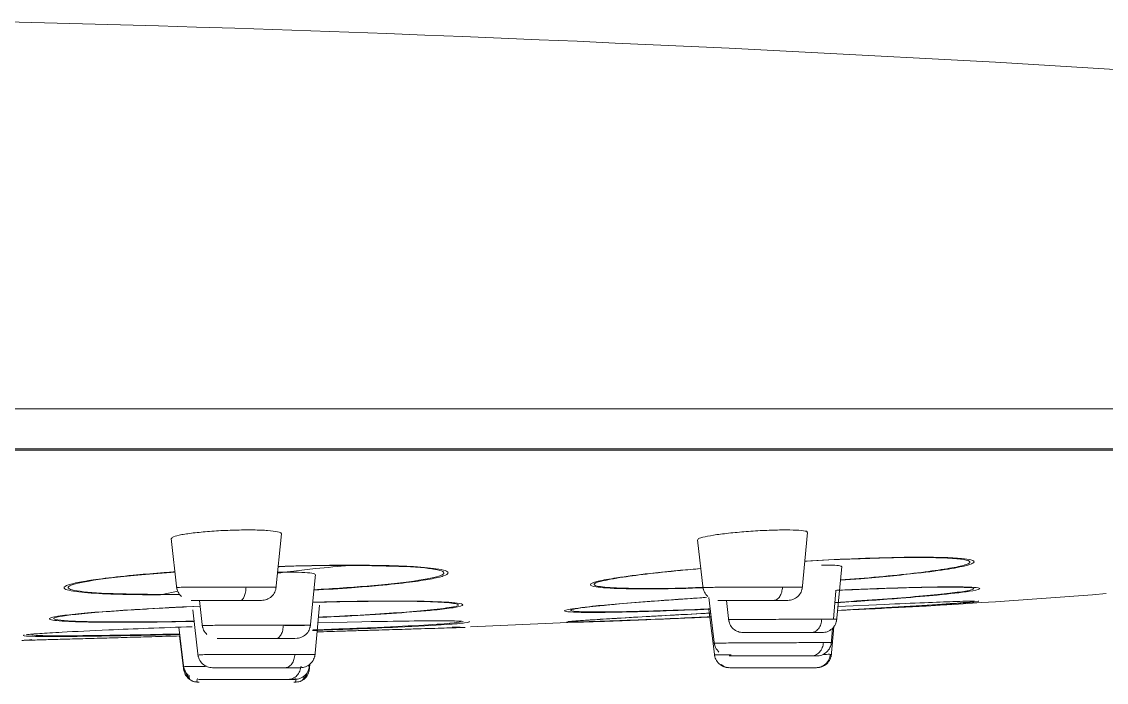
# Model space of a CAD drawing. Extents: x -6207 to -5787, y -4608 to -3937.
# Drawn here: x -5948.71 to -5941.29, y -4093.6 to -4089.08 of the extents above; entities that cross this region are included whole.
import ezdxf

# ---------------------------------------------------------------- set-up
doc = ezdxf.new("R2010")
doc.units = 0
doc.header["$LTSCALE"] = 7
doc.layers.get('0').update_dxf_attribs({"color": 2, "linetype": 'CONTINUOUS'})

msp = doc.modelspace()

# ---------------------------------------------------------------- linework, layer by layer
at = {"color": 7, "linetype": 'Continuous', "lineweight": 15}
for p, q in [((-5932.17055, -4091.7296), (-5954.24, -4091.7296)), ((-5947.68779, -4092.61589), (-5947.6489, -4092.96291)), ((-5946.97154, -4092.96291), (-5946.9343, -4092.58345)), ((-5943.37071, -4092.96289), (-5943.33406, -4092.57522)), ((-5944.08726, -4092.62433), (-5944.04809, -4092.96289)), ((-5943.13572, -4093.18405), (-5943.10094, -4092.80751)), ((-5946.9605, -4092.85035), (-5946.93853, -4092.85026)), ((-5946.90365, -4092.84566), (-5946.96011, -4092.84644)), ((-5946.73693, -4093.22427), (-5946.702, -4092.86163)), ((-5943.15748, -4093.16843), (-5943.14001, -4092.974)), ((-5947.49516, -4093.03959), (-5947.47412, -4093.22427)), ((-5946.3466, -4093.0455), (-5946.7204, -4093.05263)), ((-5944.38199, -4093.04421), (-5944.02657, -4093.01961)), ((-5944.00963, -4093.02051), (-5943.97049, -4093.34555)), ((-5943.89002, -4093.03959), (-5943.87299, -4093.18405)), ((-5942.25488, -4093.0456), (-5942.23631, -4093.0456)), ((-5947.85544, -4093.09769), (-5947.68803, -4093.08765)), ((-5947.84367, -4093.09745), (-5947.67539, -4093.08775)), ((-5947.71121, -4093.08966), (-5947.78112, -4093.09385)), ((-5947.6611, -4093.08732), (-5947.74469, -4093.09144)), ((-5947.65329, -4093.08603), (-5947.70293, -4093.08865)), ((-5947.68803, -4093.08765), (-5947.49073, -4093.07843)), ((-5947.67539, -4093.08775), (-5947.49063, -4093.07931)), ((-5947.60503, -4093.08453), (-5947.6611, -4093.08732)), ((-5947.58757, -4093.08296), (-5947.58738, -4093.08367)), ((-5947.54117, -4093.10277), (-5947.50351, -4093.42537)), ((-5946.70642, -4093.42537), (-5946.67346, -4093.07299)), ((-5944.6594, -4093.0671), (-5944.71473, -4093.07189)), ((-5944.00956, -4093.10246), (-5943.97008, -4093.42485)), ((-5943.1263, -4093.0821), (-5942.80934, -4093.06708)), ((-5942.75592, -4093.08675), (-5943.10256, -4093.10625)), ((-5946.6847, -4093.19315), (-5946.28371, -4093.18395)), ((-5945.77189, -4093.18009), (-5945.75134, -4093.1818)), ((-5945.64046, -4093.22038), (-5944.92406, -4093.18817)), ((-5947.63525, -4093.22248), (-5947.60115, -4093.50565)), ((-5947.63079, -4093.2823), (-5947.60113, -4093.52379)), ((-5945.71055, -4093.22152), (-5945.76525, -4093.22324)), ((-5943.1734, -4093.34555), (-5943.16289, -4093.22865)), ((-5943.17282, -4093.42485), (-5943.1546, -4093.21738)), ((-5946.70643, -4093.4254), (-5946.70642, -4093.42537)), ((-5943.97008, -4093.42485), (-5943.97008, -4093.4249)), ((-5943.31175, -4093.4196), (-5943.27419, -4093.4196)), ((-5943.17282, -4093.4249), (-5943.17282, -4093.42485)), ((-5946.74395, -4093.50565), (-5946.74129, -4093.47594)), ((-5946.74352, -4093.52379), (-5946.73922, -4093.47465)), ((-5943.27654, -4093.49959), (-5943.27671, -4093.49959)), ((-5943.27095, -4093.49959), (-5943.2521, -4093.49616)), ((-5946.88633, -4093.57961), (-5946.84502, -4093.57961))]:
    msp.add_line(p, q, dxfattribs=at)
at = {"color": 8, "linetype": 'Continuous', "lineweight": 15}
for p, q in [((-5932.38948, -4092.00247), (-5976.09053, -4092.00247)), ((-5932.41765, -4092.01098), (-5976.06236, -4092.01098)), ((-5942.96963, -4092.8911), (-5943.10963, -4092.90157)), ((-5942.98061, -4092.88998), (-5943.10942, -4092.8994)), ((-5947.64319, -4092.97526), (-5947.75059, -4092.99853)), ((-5947.62843, -4092.99977), (-5947.76533, -4093.00123)), ((-5947.63068, -4092.9967), (-5947.75059, -4092.99853)), ((-5943.17426, -4093.40833), (-5943.17876, -4093.4083)), ((-5946.74736, -4093.48874), (-5946.7485, -4093.4886))]:
    msp.add_line(p, q, dxfattribs=at)
at = {"color": 7, "linetype": 'Continuous', "lineweight": 15}
for centre, radius, start, end in [((-5954.24, -4303.71282), 214.7003, 84.103541, 88.5524666), ((-5944.64882, -4092.43732), 0.44741, 270.977475, 273.912296), ((-5942.96522, -4092.79355), 0.09765, 260.932945, 267.411858), ((-5942.25411, -4092.44356), 0.53442, 268.887392, 273.024651), ((-5944.40475, -4092.83191), 0.21352, 270.0298, 276.117673), ((-5947.68092, -4092.9831), 0.10479, 266.110981, 273.024193), ((-5945.89451, -4092.65508), 0.44991, 267.414121, 271.057764), ((-5946.2978, -4092.98092), 0.20351, 263.953383, 273.970701)]:
    msp.add_arc(centre, radius, start, end, dxfattribs=at)
for points, knots in [([(-5976.39824, -4091.7296), (-5976.38093, -4091.7296), (-5976.34571, -4091.7296), (-5976.05465, -4091.7296), (-5975.57204, -4091.7296), (-5974.87059, -4091.7296), (-5973.95101, -4091.7296), (-5972.81438, -4091.7296), (-5971.47062, -4091.7296), (-5969.93622, -4091.7296), (-5968.23426, -4091.7296), (-5966.3931, -4091.7296), (-5964.44487, -4091.7296), (-5962.4237, -4091.7296), (-5960.36385, -4091.7296), (-5958.29803, -4091.7296), (-5956.25607, -4091.7296), (-5954.24, -4091.7296), (-5952.22394, -4091.7296), (-5950.18197, -4091.7296), (-5948.11616, -4091.7296), (-5946.05631, -4091.7296), (-5944.03513, -4091.7296), (-5942.08691, -4091.7296), (-5940.24575, -4091.7296), (-5938.54379, -4091.7296), (-5937.00939, -4091.7296), (-5935.66563, -4091.7296), (-5934.529, -4091.7296), (-5933.60941, -4091.7296), (-5932.90797, -4091.7296), (-5932.42536, -4091.7296), (-5932.1343, -4091.7296), (-5932.09908, -4091.7296), (-5932.08176, -4091.7296)], [0, 0, 0, 0, 0.0286421, 0.0582483, 0.0887341, 0.1199938, 0.1519013, 0.1843126, 0.2170687, 0.25, 0.2829313, 0.3156874, 0.3480988, 0.3800062, 0.4112659, 0.4417517, 0.4713579, 0.5, 0.5286421, 0.5582484, 0.5887341, 0.6199937, 0.6519013, 0.6843126, 0.7170687, 0.75, 0.7829313, 0.8156874, 0.8480987, 0.8800063, 0.9112659, 0.9417517, 0.9713579, 1, 1, 1, 1]), ([(-5947.16274, -4092.5572), (-5947.20318, -4092.55766), (-5947.28407, -4092.55859), (-5947.41275, -4092.56579), (-5947.52921, -4092.57643), (-5947.62072, -4092.58956), (-5947.6792, -4092.60344), (-5947.68368, -4092.61175), (-5947.68579, -4092.61568)], [0, 0, 0, 0, 0.1687407, 0.3374732, 0.5065956, 0.6764527, 0.8469818, 1, 1, 1, 1]), ([(-5946.93725, -4092.58314), (-5946.93623, -4092.58238), (-5946.9291, -4092.57714), (-5946.95761, -4092.56887), (-5947.02264, -4092.56055), (-5947.10074, -4092.55741), (-5947.15084, -4092.55724), (-5947.16274, -4092.5572)], [0, 0, 0, 0, 0.0483158, 0.3368881, 0.6244973, 0.9108351, 1, 1, 1, 1]), ([(-5943.48529, -4092.5572), (-5943.52158, -4092.55766), (-5943.59416, -4092.55859), (-5943.72281, -4092.56579), (-5943.84824, -4092.57641), (-5943.95949, -4092.58961), (-5944.04092, -4092.60375), (-5944.08517, -4092.61583), (-5944.08291, -4092.6216), (-5944.08207, -4092.62374)], [0, 0, 0, 0, 0.1508488, 0.3016838, 0.4528708, 0.6047122, 0.7571572, 0.9098805, 1, 1, 1, 1]), ([(-5943.33935, -4092.57472), (-5943.33802, -4092.57287), (-5943.33384, -4092.56706), (-5943.37299, -4092.56067), (-5943.43169, -4092.5574), (-5943.475, -4092.55724), (-5943.48529, -4092.5572)], [0, 0, 0, 0, 0.1682944, 0.5290352, 0.8881617, 1, 1, 1, 1]), ([(-5946.46538, -4092.80022), (-5946.54413, -4092.80696), (-5946.67231, -4092.81794), (-5946.83031, -4092.8361), (-5946.90917, -4092.84642), (-5946.93853, -4092.85026)], [0, 0, 0, 0, 0.5001083, 0.8139415, 1, 1, 1, 1]), ([(-5946.45037, -4092.79831), (-5946.45286, -4092.79872), (-5946.45786, -4092.79955), (-5946.46287, -4092.79999), (-5946.46538, -4092.80022)], [0, 0, 0, 0, 0.4999539, 1, 1, 1, 1]), ([(-5943.10163, -4092.80756), (-5943.10516, -4092.80522), (-5943.11231, -4092.80046), (-5943.16617, -4092.79855), (-5943.20975, -4092.79797), (-5943.23047, -4092.79844), (-5943.23935, -4092.79864)], [0, 0, 0, 0, 0.3854759, 0.78252021, 0.90673599, 1, 1, 1, 1]), ([(-5946.70541, -4092.86177), (-5946.70679, -4092.85931), (-5946.70985, -4092.85384), (-5946.76911, -4092.84816), (-5946.84234, -4092.84585), (-5946.89226, -4092.84569), (-5946.90365, -4092.84566)], [0, 0, 0, 0, 0.2636369, 0.5847411, 0.9052564, 1, 1, 1, 1]), ([(-5947.65056, -4092.94751), (-5947.64846, -4092.95955), (-5947.64409, -4092.98452), (-5947.6272, -4093.00349), (-5947.61845, -4093.01331)], [0, 0, 0, 0, 0.4819711, 1, 1, 1, 1]), ([(-5947.21549, -4093.03959), (-5947.21079, -4093.03835), (-5947.20104, -4093.03577), (-5947.18827, -4093.01496), (-5947.179, -4092.9845), (-5947.17714, -4092.96009), (-5947.17624, -4092.94832)], [0, 0, 0, 0, 0.2411988, 0.5000534, 0.7588635, 1, 1, 1, 1]), ([(-5947.00217, -4093.01331), (-5946.99342, -4093.00349), (-5946.97653, -4092.98452), (-5946.97216, -4092.95955), (-5946.97005, -4092.94751)], [0, 0, 0, 0, 0.5180517, 1, 1, 1, 1]), ([(-5944.04979, -4092.94751), (-5944.04769, -4092.95955), (-5944.04332, -4092.98452), (-5944.02643, -4093.00349), (-5944.01768, -4093.01331)], [0, 0, 0, 0, 0.4819711, 1, 1, 1, 1]), ([(-5943.56544, -4093.03959), (-5943.5583, -4093.03835), (-5943.54348, -4093.03577), (-5943.52409, -4093.01496), (-5943.51, -4092.98449), (-5943.50717, -4092.96008), (-5943.5058, -4092.9483)], [0, 0, 0, 0, 0.24116839, 0.49996597, 0.75873379, 1, 1, 1, 1]), ([(-5943.40139, -4093.01331), (-5943.39264, -4093.00349), (-5943.37575, -4092.98452), (-5943.37138, -4092.95955), (-5943.36928, -4092.94751)], [0, 0, 0, 0, 0.5180289, 1, 1, 1, 1]), ([(-5943.14309, -4092.97071), (-5943.13773, -4092.97045), (-5943.08862, -4092.96811), (-5942.99919, -4092.96445), (-5942.87157, -4092.95936), (-5942.74625, -4092.95496), (-5942.63098, -4092.95148), (-5942.53087, -4092.94908), (-5942.44451, -4092.94746), (-5942.39561, -4092.94708), (-5942.37123, -4092.94689)], [0, 0, 0, 0, 0.0167571, 0.1535225, 0.2913398, 0.4462931, 0.6015145, 0.7355811, 0.8681326, 1, 1, 1, 1]), ([(-5943.11594, -4092.96995), (-5942.99575, -4092.96503), (-5942.74494, -4092.95476), (-5942.5073, -4092.94827), (-5942.43322, -4092.94905), (-5942.42154, -4092.94918)], [0, 0, 0, 0, 0.43660322, 0.91112699, 1, 1, 1, 1]), ([(-5947.75059, -4092.99853), (-5947.75304, -4092.99907), (-5947.75795, -4093.00015), (-5947.76287, -4093.00087), (-5947.76533, -4093.00123)], [0, 0, 0, 0, 0.5000259, 1, 1, 1, 1]), ([(-5947.55083, -4093.03959), (-5947.54684, -4093.03959), (-5947.53884, -4093.03959), (-5947.48201, -4093.03959), (-5947.40196, -4093.03959), (-5947.3063, -4093.03959), (-5947.24569, -4093.03959), (-5947.21549, -4093.03959)], [0, 0, 0, 0, 0.2002647, 0.4004945, 0.6005914, 0.8009936, 1, 1, 1, 1]), ([(-5947.21549, -4093.03959), (-5947.1883, -4093.03959), (-5947.1337, -4093.03959), (-5947.08009, -4093.03959), (-5947.07351, -4093.03959), (-5947.07027, -4093.03959)], [0, 0, 0, 0, 0.3348404, 0.6724927, 1, 1, 1, 1]), ([(-5947.00217, -4093.01331), (-5947.01272, -4093.02118), (-5947.03309, -4093.03635), (-5947.05835, -4093.03854), (-5947.07053, -4093.03959)], [0, 0, 0, 0, 0.5179646, 1, 1, 1, 1]), ([(-5946.72214, -4093.05203), (-5946.64623, -4093.04986), (-5946.51491, -4093.0461), (-5946.41016, -4093.04566), (-5946.36596, -4093.04548)], [0, 0, 0, 0, 0.5780289, 1, 1, 1, 1]), ([(-5946.72036, -4093.05222), (-5946.61098, -4093.04944), (-5946.48669, -4093.04628), (-5946.39142, -4093.04614), (-5946.38, -4093.04612)], [0, 0, 0, 0, 0.8800577, 1, 1, 1, 1]), ([(-5944.8051, -4093.07995), (-5944.80256, -4093.07961), (-5944.76731, -4093.07491), (-5944.62678, -4093.06289), (-5944.47937, -4093.0513), (-5944.40464, -4093.04543)], [0, 0, 0, 0, 0.0368857, 0.5116797, 1, 1, 1, 1]), ([(-5944.75662, -4093.07645), (-5944.71474, -4093.07223), (-5944.61624, -4093.0623), (-5944.46749, -4093.05081), (-5944.38199, -4093.04421)], [0, 0, 0, 0, 0.4251913, 1, 1, 1, 1]), ([(-5944.40464, -4093.04543), (-5944.34339, -4093.04094), (-5944.23079, -4093.03269), (-5944.10313, -4093.02411), (-5944.03957, -4093.02004), (-5944.03474, -4093.01973)], [0, 0, 0, 0, 0.5242687, 0.9638047, 1, 1, 1, 1]), ([(-5943.56544, -4093.03959), (-5943.59265, -4093.03959), (-5943.6473, -4093.03959), (-5943.74461, -4093.03959), (-5943.83537, -4093.03959), (-5943.90669, -4093.03959), (-5943.95036, -4093.03959), (-5943.94856, -4093.03959), (-5943.94766, -4093.03959)], [0, 0, 0, 0, 0.165641, 0.3326688, 0.4994181, 0.6662632, 0.8331571, 1, 1, 1, 1]), ([(-5943.4732, -4093.03959), (-5943.47213, -4093.03959), (-5943.46803, -4093.03959), (-5943.4979, -4093.03959), (-5943.54298, -4093.03959), (-5943.56544, -4093.03959)], [0, 0, 0, 0, 0.1513596, 0.5771729, 1, 1, 1, 1]), ([(-5943.40139, -4093.01331), (-5943.41194, -4093.02118), (-5943.43231, -4093.03635), (-5943.45758, -4093.03854), (-5943.46975, -4093.03959)], [0, 0, 0, 0, 0.5179975, 1, 1, 1, 1]), ([(-5942.97981, -4093.10072), (-5942.9222, -4093.09819), (-5942.35875, -4093.07345), (-5941.79627, -4093.03111), (-5941.2913, -4092.9931)], [0, 0, 0, 0, 0.1022361, 1, 1, 1, 1]), ([(-5942.80934, -4093.06708), (-5942.71384, -4093.06282), (-5942.53122, -4093.05467), (-5942.29415, -4093.04536), (-5942.22964, -4093.04464), (-5942.19155, -4093.04421)], [0, 0, 0, 0, 0.3097871, 0.5923881, 1, 1, 1, 1]), ([(-5947.58742, -4093.0835), (-5947.61929, -4093.08474), (-5947.65194, -4093.08601), (-5947.6784, -4093.08768), (-5947.67903, -4093.08772)], [0, 0, 0, 0, 0.9762457, 1, 1, 1, 1]), ([(-5944.97177, -4093.1849), (-5944.97151, -4093.18475), (-5944.9692, -4093.18342), (-5944.88317, -4093.17737), (-5944.7226, -4093.16689), (-5944.50412, -4093.15408), (-5944.25205, -4093.13995), (-5944.08574, -4093.13108), (-5944.00381, -4093.12671)], [0, 0, 0, 0, 0.0273492, 0.2441137, 0.4158317, 0.6659542, 0.8354322, 1, 1, 1, 1]), ([(-5944.84618, -4093.17506), (-5944.82386, -4093.17344), (-5944.76326, -4093.16905), (-5944.58952, -4093.15857), (-5944.34497, -4093.14457), (-5944.13958, -4093.13329), (-5944.01636, -4093.12676), (-5943.99695, -4093.12573)], [0, 0, 0, 0, 0.1546237, 0.4197667, 0.6851402, 0.9504103, 1, 1, 1, 1]), ([(-5942.76983, -4093.0887), (-5942.81275, -4093.09128), (-5942.91832, -4093.09761), (-5943.05039, -4093.10465), (-5943.12877, -4093.10882)], [0, 0, 0, 0, 0.4065431, 1, 1, 1, 1]), ([(-5947.47595, -4093.20751), (-5947.47385, -4093.21954), (-5947.46948, -4093.24451), (-5947.45259, -4093.26348), (-5947.44384, -4093.27331)], [0, 0, 0, 0, 0.4819711, 1, 1, 1, 1]), ([(-5946.97031, -4093.29961), (-5946.96435, -4093.29835), (-5946.95198, -4093.29576), (-5946.93579, -4093.27496), (-5946.92403, -4093.2445), (-5946.92166, -4093.22009), (-5946.92052, -4093.20832)], [0, 0, 0, 0, 0.24121906, 0.50005098, 0.75885912, 1, 1, 1, 1]), ([(-5946.76746, -4093.27331), (-5946.75871, -4093.26348), (-5946.74182, -4093.24451), (-5946.73745, -4093.21954), (-5946.73534, -4093.20751)], [0, 0, 0, 0, 0.5180289, 1, 1, 1, 1]), ([(-5946.28371, -4093.18395), (-5946.18217, -4093.18229), (-5945.99079, -4093.17917), (-5945.76983, -4093.17819), (-5945.71912, -4093.18121), (-5945.69166, -4093.18285)], [0, 0, 0, 0, 0.3413905, 0.6433914, 1, 1, 1, 1]), ([(-5944.0034, -4093.15274), (-5944.01153, -4093.15313), (-5944.15971, -4093.16026), (-5944.34171, -4093.16801), (-5944.48198, -4093.17356), (-5944.51864, -4093.17501)], [0, 0, 0, 0, 0.041071, 0.7493093, 1, 1, 1, 1]), ([(-5943.99391, -4093.151), (-5944.06421, -4093.15423), (-5944.23516, -4093.16209), (-5944.40538, -4093.16936), (-5944.48564, -4093.17238), (-5944.49394, -4093.1727)], [0, 0, 0, 0, 0.3850201, 0.9364094, 1, 1, 1, 1]), ([(-5944.25806, -4093.16411), (-5944.23077, -4093.16295), (-5944.15066, -4093.15955), (-5944.0561, -4093.1551), (-5943.99377, -4093.15217)], [0, 0, 0, 0, 0.3408043, 1, 1, 1, 1]), ([(-5943.87485, -4093.1675), (-5943.87266, -4093.17934), (-5943.86809, -4093.2039), (-5943.8446, -4093.23466), (-5943.81209, -4093.25571), (-5943.7872, -4093.25834), (-5943.7752, -4093.2596)], [0, 0, 0, 0, 0.2408357, 0.4995796, 0.7586015, 1, 1, 1, 1]), ([(-5943.23709, -4093.16831), (-5943.23874, -4093.18008), (-5943.24216, -4093.20449), (-5943.25914, -4093.23495), (-5943.28254, -4093.25575), (-5943.30041, -4093.25835), (-5943.30902, -4093.2596)], [0, 0, 0, 0, 0.2411384, 0.4999402, 0.7587991, 1, 1, 1, 1]), ([(-5943.16633, -4093.2333), (-5943.15758, -4093.22348), (-5943.14069, -4093.20451), (-5943.13632, -4093.17954), (-5943.13421, -4093.1675)], [0, 0, 0, 0, 0.5180289, 1, 1, 1, 1]), ([(-5948.71132, -4093.31286), (-5948.70906, -4093.3128), (-5948.70452, -4093.31267), (-5948.66967, -4093.3117), (-5948.62117, -4093.31039), (-5948.54794, -4093.30833), (-5948.44226, -4093.30539), (-5948.29592, -4093.30126), (-5948.13966, -4093.29687), (-5947.97789, -4093.29225), (-5947.81193, -4093.28753), (-5947.69313, -4093.2841), (-5947.62805, -4093.28223)], [0, 0, 0, 0, 0.0962211, 0.19321306, 0.272285, 0.3516255, 0.48385317, 0.59430919, 0.70871837, 0.80964786, 0.89572557, 1, 1, 1, 1]), ([(-5948.68064, -4093.27429), (-5948.65531, -4093.27161), (-5948.60715, -4093.26653), (-5948.41807, -4093.25534), (-5948.16257, -4093.24307), (-5947.8509, -4093.23013), (-5947.64649, -4093.2228), (-5947.54507, -4093.21916)], [0, 0, 0, 0, 0.19858148, 0.37752507, 0.64032631, 0.82153967, 1, 1, 1, 1]), ([(-5946.76746, -4093.27331), (-5946.77801, -4093.28117), (-5946.79837, -4093.29635), (-5946.82363, -4093.29853), (-5946.83581, -4093.29958)], [0, 0, 0, 0, 0.5179646, 1, 1, 1, 1]), ([(-5946.69046, -4093.25476), (-5946.66061, -4093.25388), (-5946.58944, -4093.25177), (-5946.48109, -4093.2485), (-5946.36968, -4093.24519), (-5946.26719, -4093.24208), (-5946.17385, -4093.23926), (-5946.07594, -4093.23629), (-5945.97669, -4093.2333), (-5945.88094, -4093.23039), (-5945.80007, -4093.22789), (-5945.73738, -4093.22602), (-5945.68899, -4093.22449), (-5945.68062, -4093.22424), (-5945.67742, -4093.22415)], [0, 0, 0, 0, 0.0583134, 0.1389975, 0.2199439, 0.2935042, 0.3664504, 0.4391412, 0.5396827, 0.6407748, 0.7432436, 0.8415436, 0.9396471, 1, 1, 1, 1]), ([(-5943.30902, -4093.2596), (-5943.33627, -4093.2596), (-5943.39101, -4093.2596), (-5943.49842, -4093.2596), (-5943.60455, -4093.2596), (-5943.69729, -4093.2596), (-5943.75557, -4093.2596), (-5943.78133, -4093.2596), (-5943.77481, -4093.2596), (-5943.77464, -4093.2596)], [0, 0, 0, 0, 0.1648543, 0.331169, 0.4971979, 0.6633356, 0.829508, 0.9956289, 1, 1, 1, 1]), ([(-5943.23442, -4093.2596), (-5943.23738, -4093.2596), (-5943.24335, -4093.2596), (-5943.287, -4093.2596), (-5943.30902, -4093.2596)], [0, 0, 0, 0, 0.4953228, 1, 1, 1, 1]), ([(-5943.16633, -4093.2333), (-5943.17688, -4093.24117), (-5943.19724, -4093.25637), (-5943.22251, -4093.25855), (-5943.23468, -4093.2596)], [0, 0, 0, 0, 0.5180449, 1, 1, 1, 1]), ([(-5948.71132, -4093.31286), (-5948.69966, -4093.31243), (-5948.67635, -4093.31158), (-5948.65319, -4093.30871), (-5948.64161, -4093.30728)], [0, 0, 0, 0, 0.5000472, 1, 1, 1, 1]), ([(-5947.37394, -4093.29961), (-5947.36529, -4093.29961), (-5947.34798, -4093.29961), (-5947.27391, -4093.29961), (-5947.17755, -4093.29961), (-5947.06811, -4093.29961), (-5947.00283, -4093.29961), (-5946.97031, -4093.29961)], [0, 0, 0, 0, 0.2002833, 0.4005391, 0.6006643, 0.801096, 1, 1, 1, 1]), ([(-5946.97031, -4093.29961), (-5946.94217, -4093.29961), (-5946.88562, -4093.29961), (-5946.83959, -4093.29961), (-5946.83957, -4093.29961), (-5946.83956, -4093.29961)], [0, 0, 0, 0, 0.3710579, 0.745431, 1, 1, 1, 1]), ([(-5943.97258, -4093.3275), (-5943.97047, -4093.33954), (-5943.9661, -4093.36451), (-5943.94921, -4093.38348), (-5943.94046, -4093.39331)], [0, 0, 0, 0, 0.4819711, 1, 1, 1, 1]), ([(-5943.2255, -4093.32831), (-5943.22748, -4093.34009), (-5943.23157, -4093.36449), (-5943.25195, -4093.39495), (-5943.27999, -4093.41576), (-5943.30141, -4093.41835), (-5943.31175, -4093.4196)], [0, 0, 0, 0, 0.2411328, 0.4999485, 0.7587683, 1, 1, 1, 1]), ([(-5943.2039, -4093.39331), (-5943.19479, -4093.38365), (-5943.18145, -4093.3695), (-5943.17761, -4093.3508), (-5943.1764, -4093.34486)], [0, 0, 0, 0, 0.68250201, 1, 1, 1, 1]), ([(-5947.50553, -4093.40749), (-5947.50333, -4093.41933), (-5947.49877, -4093.44389), (-5947.47528, -4093.47466), (-5947.44277, -4093.4957), (-5947.41788, -4093.49833), (-5947.40587, -4093.49959)], [0, 0, 0, 0, 0.2408332, 0.4995506, 0.758604, 1, 1, 1, 1]), ([(-5946.84237, -4093.4083), (-5946.84387, -4093.42008), (-5946.84697, -4093.4445), (-5946.8624, -4093.47497), (-5946.88368, -4093.49574), (-5946.89991, -4093.49834), (-5946.90774, -4093.49959)], [0, 0, 0, 0, 0.2412758, 0.5000522, 0.7587958, 1, 1, 1, 1]), ([(-5946.80442, -4093.49959), (-5946.79242, -4093.49833), (-5946.76753, -4093.4957), (-5946.73501, -4093.47466), (-5946.71152, -4093.44389), (-5946.70696, -4093.41933), (-5946.70476, -4093.40749)], [0, 0, 0, 0, 0.241396, 0.5004494, 0.7591668, 1, 1, 1, 1]), ([(-5943.97212, -4093.40749), (-5943.97001, -4093.41954), (-5943.96565, -4093.44452), (-5943.94875, -4093.46349), (-5943.94, -4093.47332)], [0, 0, 0, 0, 0.4821312, 1, 1, 1, 1]), ([(-5943.87018, -4093.4196), (-5943.87094, -4093.4196), (-5943.87247, -4093.4196), (-5943.8164, -4093.4196), (-5943.72655, -4093.4196), (-5943.61201, -4093.4196), (-5943.49234, -4093.4196), (-5943.38229, -4093.4196), (-5943.3352, -4093.4196), (-5943.31175, -4093.4196)], [0, 0, 0, 0, 0.143223, 0.2861676, 0.4291534, 0.5721149, 0.7149853, 0.8580864, 1, 1, 1, 1]), ([(-5943.17879, -4093.4083), (-5943.18103, -4093.42008), (-5943.18567, -4093.4445), (-5943.20876, -4093.47497), (-5943.24056, -4093.49574), (-5943.26483, -4093.49834), (-5943.27654, -4093.49959)], [0, 0, 0, 0, 0.2412796, 0.5000625, 0.758793, 1, 1, 1, 1]), ([(-5943.2039, -4093.39331), (-5943.21445, -4093.40116), (-5943.23481, -4093.41634), (-5943.26007, -4093.41854), (-5943.27225, -4093.4196)], [0, 0, 0, 0, 0.5179769, 1, 1, 1, 1]), ([(-5943.20341, -4093.47332), (-5943.19466, -4093.46349), (-5943.17776, -4093.44452), (-5943.1734, -4093.41954), (-5943.17129, -4093.40749)], [0, 0, 0, 0, 0.51786876, 1, 1, 1, 1]), ([(-5947.60324, -4093.4875), (-5947.60114, -4093.49954), (-5947.59678, -4093.52451), (-5947.57989, -4093.54348), (-5947.57114, -4093.55331)], [0, 0, 0, 0, 0.4819605, 1, 1, 1, 1]), ([(-5946.90774, -4093.49959), (-5946.94017, -4093.49959), (-5947.00534, -4093.49959), (-5947.12627, -4093.49959), (-5947.24244, -4093.49959), (-5947.33701, -4093.49959), (-5947.39728, -4093.49959), (-5947.40105, -4093.49959), (-5947.40278, -4093.49959)], [0, 0, 0, 0, 0.1699875, 0.3415546, 0.5128371, 0.6842153, 0.8556342, 1, 1, 1, 1]), ([(-5946.80754, -4093.49959), (-5946.80661, -4093.49959), (-5946.79981, -4093.49959), (-5946.83027, -4093.49959), (-5946.88199, -4093.49959), (-5946.90774, -4093.49959)], [0, 0, 0, 0, 0.0739584, 0.5388991, 1, 1, 1, 1]), ([(-5946.80008, -4093.48832), (-5946.80206, -4093.50009), (-5946.80615, -4093.5245), (-5946.82653, -4093.55496), (-5946.85457, -4093.57576), (-5946.87599, -4093.57835), (-5946.88633, -4093.57961)], [0, 0, 0, 0, 0.2411331, 0.4999494, 0.7587677, 1, 1, 1, 1]), ([(-5946.7422, -4093.50832), (-5946.74448, -4093.52009), (-5946.74922, -4093.5445), (-5946.77274, -4093.57496), (-5946.80512, -4093.59577), (-5946.82986, -4093.59834), (-5946.84179, -4093.59959)], [0, 0, 0, 0, 0.2411457, 0.4999682, 0.7587783, 1, 1, 1, 1]), ([(-5946.77445, -4093.55331), (-5946.76534, -4093.54365), (-5946.75201, -4093.52951), (-5946.74817, -4093.51082), (-5946.74695, -4093.50489)], [0, 0, 0, 0, 0.6827986, 1, 1, 1, 1]), ([(-5943.94015, -4093.47313), (-5943.92976, -4093.48095), (-5943.90963, -4093.4961), (-5943.88458, -4093.49845), (-5943.87246, -4093.49959)], [0, 0, 0, 0, 0.5160267, 1, 1, 1, 1]), ([(-5943.8665, -4093.49959), (-5943.8543, -4093.49959), (-5943.82993, -4093.49959), (-5943.74162, -4093.49959), (-5943.63083, -4093.49959), (-5943.50991, -4093.49959), (-5943.39943, -4093.49959), (-5943.31232, -4093.49959), (-5943.28843, -4093.49959), (-5943.27654, -4093.49959)], [0, 0, 0, 0, 0.1432227, 0.286167, 0.4291476, 0.5721147, 0.7149873, 0.8580848, 1, 1, 1, 1]), ([(-5943.20341, -4093.47332), (-5943.21396, -4093.48118), (-5943.23432, -4093.49636), (-5943.25959, -4093.49854), (-5943.27176, -4093.49959)], [0, 0, 0, 0, 0.5179646, 1, 1, 1, 1]), ([(-5947.50335, -4093.59959), (-5947.51496, -4093.59841), (-5947.53903, -4093.59598), (-5947.57084, -4093.57621), (-5947.59453, -4093.54703), (-5947.59995, -4093.52328), (-5947.60257, -4093.51178)], [0, 0, 0, 0, 0.2403499, 0.4982764, 0.7570799, 1, 1, 1, 1]), ([(-5947.59024, -4093.52734), (-5947.58917, -4093.5324), (-5947.58675, -4093.54376), (-5947.57682, -4093.55926), (-5947.56797, -4093.5686), (-5947.56351, -4093.57331)], [0, 0, 0, 0, 0.2841539, 0.6385084, 1, 1, 1, 1]), ([(-5947.56389, -4093.55319), (-5947.5653, -4093.56046), (-5947.56869, -4093.57788), (-5947.54942, -4093.58762), (-5947.53819, -4093.59329)], [0, 0, 0, 0, 0.4175189, 1, 1, 1, 1]), ([(-5947.49686, -4093.59959), (-5947.50343, -4093.5985), (-5947.51719, -4093.59623), (-5947.51078, -4093.58117), (-5947.50743, -4093.57331)], [0, 0, 0, 0, 0.4777869, 1, 1, 1, 1]), ([(-5947.50058, -4093.57961), (-5947.50142, -4093.57961), (-5947.50311, -4093.57961), (-5947.44143, -4093.57961), (-5947.3426, -4093.57961), (-5947.21658, -4093.57961), (-5947.08495, -4093.57961), (-5946.9639, -4093.57961), (-5946.91211, -4093.57961), (-5946.88633, -4093.57961)], [0, 0, 0, 0, 0.1432285, 0.286178, 0.4291733, 0.5721466, 0.7150259, 0.8581372, 1, 1, 1, 1]), ([(-5946.8418, -4093.57331), (-5946.83772, -4093.58117), (-5946.82993, -4093.59623), (-5946.84283, -4093.5985), (-5946.849, -4093.59959)], [0, 0, 0, 0, 0.52227036, 1, 1, 1, 1]), ([(-5946.77445, -4093.55331), (-5946.785, -4093.56117), (-5946.80536, -4093.57635), (-5946.83062, -4093.57853), (-5946.8428, -4093.57958)], [0, 0, 0, 0, 0.51793169, 1, 1, 1, 1]), ([(-5946.80686, -4093.59329), (-5946.79554, -4093.58761), (-5946.7785, -4093.57906), (-5946.7817, -4093.56358), (-5946.78277, -4093.55839)], [0, 0, 0, 0, 0.66425388, 1, 1, 1, 1]), ([(-5946.78198, -4093.57331), (-5946.77756, -4093.5686), (-5946.76882, -4093.55926), (-5946.75912, -4093.54398), (-5946.75683, -4093.53285), (-5946.75583, -4093.52804)], [0, 0, 0, 0, 0.3663024, 0.7254385, 1, 1, 1, 1])]:
    msp.add_open_spline(points, degree=3, knots=knots, dxfattribs=at)
at = {"color": 8, "linetype": 'Continuous', "lineweight": 15}
for points, knots in [([(-5943.35258, -4092.77115), (-5943.34745, -4092.77083), (-5943.2418, -4092.76425), (-5943.04084, -4092.75588), (-5942.77175, -4092.74716), (-5942.5424, -4092.74494), (-5942.36614, -4092.74879), (-5942.25539, -4092.75893), (-5942.21173, -4092.77418), (-5942.23803, -4092.79372), (-5942.33639, -4092.81647), (-5942.49798, -4092.84111), (-5942.71327, -4092.86634), (-5942.89148, -4092.8821), (-5942.98061, -4092.88998)], [0, 0, 0, 0, 0.0046165, 0.0951088, 0.1856161, 0.2761221, 0.3665463, 0.4570139, 0.5475384, 0.6380243, 0.7284891, 0.8189353, 0.9094431, 1, 1, 1, 1]), ([(-5943.35247, -4092.76994), (-5943.24457, -4092.7644), (-5942.99931, -4092.75183), (-5942.66992, -4092.74325), (-5942.4187, -4092.7438), (-5942.27902, -4092.75164), (-5942.20115, -4092.76372), (-5942.18628, -4092.77905), (-5942.23699, -4092.80023), (-5942.357, -4092.82455), (-5942.59674, -4092.85714), (-5942.83492, -4092.87883), (-5942.96963, -4092.8911)], [0, 0, 0, 0, 0.096135, 0.2185324, 0.3314242, 0.4185466, 0.4875202, 0.588968, 0.6563919, 0.7601175, 0.8643187, 1, 1, 1, 1]), ([(-5946.95644, -4092.80901), (-5946.95136, -4092.80878), (-5946.77932, -4092.80089), (-5946.62, -4092.80055), (-5946.46538, -4092.80022)], [0, 0, 0, 0, 0.02950442, 1, 1, 1, 1]), ([(-5946.95631, -4092.80768), (-5946.89224, -4092.80558), (-5946.71444, -4092.79976), (-5946.55338, -4092.79888), (-5946.45037, -4092.79831)], [0, 0, 0, 0, 0.36037563, 1, 1, 1, 1]), ([(-5946.45037, -4092.79831), (-5946.37007, -4092.79883), (-5946.22298, -4092.79979), (-5946.02271, -4092.80774), (-5945.84411, -4092.82283), (-5945.77637, -4092.84662), (-5945.81601, -4092.87184), (-5945.90646, -4092.89356), (-5946.05547, -4092.91583), (-5946.24359, -4092.93577), (-5946.46553, -4092.95448), (-5946.62435, -4092.9642), (-5946.71241, -4092.96959)], [0, 0, 0, 0, 0.0951284, 0.1742789, 0.2977831, 0.452585, 0.548678, 0.6415916, 0.7317852, 0.8330218, 0.9074247, 1, 1, 1, 1]), ([(-5946.46538, -4092.80022), (-5946.32994, -4092.80187), (-5946.059, -4092.80519), (-5945.8338, -4092.82898), (-5945.80061, -4092.86301), (-5945.96718, -4092.90195), (-5946.28501, -4092.93951), (-5946.57692, -4092.95798), (-5946.71211, -4092.96654)], [0, 0, 0, 0, 0.1704955, 0.3410675, 0.5116577, 0.682249, 0.8528432, 1, 1, 1, 1]), ([(-5944.64119, -4092.88466), (-5944.57119, -4092.87479), (-5944.42158, -4092.85367), (-5944.18855, -4092.83221), (-5944.06453, -4092.82079)], [0, 0, 0, 0, 0.4678233, 1, 1, 1, 1]), ([(-5944.61829, -4092.88369), (-5944.56135, -4092.87567), (-5944.44743, -4092.85963), (-5944.25102, -4092.83834), (-5944.11176, -4092.82626), (-5944.06437, -4092.82215)], [0, 0, 0, 0, 0.3973905, 0.7949397, 1, 1, 1, 1]), ([(-5947.76533, -4093.00123), (-5947.84559, -4093.00076), (-5947.9925, -4092.99991), (-5948.1921, -4092.9928), (-5948.36962, -4092.97925), (-5948.43865, -4092.95749), (-5948.40182, -4092.93361), (-5948.31311, -4092.91235), (-5948.16482, -4092.88983), (-5947.97415, -4092.86918), (-5947.79993, -4092.8533), (-5947.6957, -4092.84631), (-5947.66222, -4092.84406)], [0, 0, 0, 0, 0.1008454, 0.1845861, 0.3146068, 0.476672, 0.5782494, 0.6772243, 0.7729808, 0.8826732, 0.9623146, 1, 1, 1, 1]), ([(-5947.75059, -4092.99853), (-5947.88608, -4092.99707), (-5948.15714, -4092.99414), (-5948.38226, -4092.9726), (-5948.41599, -4092.94071), (-5948.24709, -4092.90241), (-5947.97487, -4092.86864), (-5947.74093, -4092.85242), (-5947.6619, -4092.84695)], [0, 0, 0, 0, 0.181402, 0.3628881, 0.5443911, 0.725898, 0.9073941, 1, 1, 1, 1]), ([(-5944.04841, -4092.95271), (-5944.05811, -4092.95312), (-5944.19264, -4092.95886), (-5944.38672, -4092.96085), (-5944.64058, -4092.95989), (-5944.7885, -4092.95), (-5944.83461, -4092.93195), (-5944.79241, -4092.91068), (-5944.6886, -4092.89282), (-5944.64119, -4092.88466)], [0, 0, 0, 0, 0.013675, 0.1897394, 0.3307682, 0.5364357, 0.679008, 0.853377, 1, 1, 1, 1]), ([(-5944.04907, -4092.95023), (-5944.08379, -4092.95153), (-5944.24592, -4092.95762), (-5944.47965, -4092.95911), (-5944.70626, -4092.9537), (-5944.80807, -4092.93789), (-5944.79138, -4092.91438), (-5944.67598, -4092.89391), (-5944.61829, -4092.88369)], [0, 0, 0, 0, 0.0516593, 0.2412347, 0.4308579, 0.6205054, 0.8102953, 1, 1, 1, 1]), ([(-5947.17622, -4092.94832), (-5947.2108, -4092.94834), (-5947.27456, -4092.94838), (-5947.38491, -4092.94861), (-5947.47999, -4092.94881), (-5947.5589, -4092.94931), (-5947.61432, -4092.94984), (-5947.64661, -4092.95038), (-5947.64803, -4092.95062), (-5947.64857, -4092.95071)], [0, 0, 0, 0, 0.1614074, 0.2976091, 0.4866253, 0.6079009, 0.7467261, 0.903064, 1, 1, 1, 1]), ([(-5946.97206, -4092.9493), (-5946.97152, -4092.94926), (-5946.96924, -4092.94909), (-5946.98161, -4092.94885), (-5947.0141, -4092.94849), (-5947.07702, -4092.94831), (-5947.1449, -4092.94832), (-5947.17622, -4092.94832)], [0, 0, 0, 0, 0.0577621, 0.2434466, 0.4178136, 0.7312816, 1, 1, 1, 1]), ([(-5943.50578, -4092.94832), (-5943.53869, -4092.94834), (-5943.60411, -4092.94839), (-5943.70381, -4092.9487), (-5943.78754, -4092.94896), (-5943.85822, -4092.94928), (-5943.92588, -4092.94965), (-5943.98326, -4092.95006), (-5944.02311, -4092.95048), (-5944.04811, -4092.95078), (-5944.04501, -4092.95095), (-5944.04367, -4092.95102)], [0, 0, 0, 0, 0.1524039, 0.3030356, 0.3897826, 0.4888909, 0.5991705, 0.7068698, 0.8145967, 0.9202905, 1, 1, 1, 1]), ([(-5943.37072, -4092.94892), (-5943.3703, -4092.94889), (-5943.36806, -4092.94876), (-5943.38185, -4092.9485), (-5943.42146, -4092.94831), (-5943.47915, -4092.94832), (-5943.50578, -4092.94832)], [0, 0, 0, 0, 0.0495667, 0.268494, 0.6622333, 1, 1, 1, 1]), ([(-5942.22591, -4092.97724), (-5942.29012, -4092.98547), (-5942.40186, -4092.99979), (-5942.71815, -4093.02619), (-5942.96572, -4093.04497), (-5943.13458, -4093.05442), (-5943.1473, -4093.05513)], [0, 0, 0, 0, 0.3554299, 0.6185182, 0.9712583, 1, 1, 1, 1]), ([(-5942.26449, -4092.97788), (-5942.30511, -4092.98335), (-5942.38637, -4092.99428), (-5942.59361, -4093.01358), (-5942.84759, -4093.03363), (-5943.04779, -4093.04665), (-5943.14712, -4093.05311)], [0, 0, 0, 0, 0.2508668, 0.5017831, 0.7527939, 1, 1, 1, 1]), ([(-5942.42154, -4092.94918), (-5942.36254, -4092.94915), (-5942.23085, -4092.94908), (-5942.17067, -4092.95912), (-5942.23321, -4092.97163), (-5942.26449, -4092.97788)], [0, 0, 0, 0, 0.2885846, 0.6442324, 1, 1, 1, 1]), ([(-5942.37123, -4092.94689), (-5942.342, -4092.94689), (-5942.28348, -4092.94688), (-5942.2206, -4092.94865), (-5942.17806, -4092.95173), (-5942.15664, -4092.95592), (-5942.15089, -4092.96332), (-5942.19498, -4092.9715), (-5942.22591, -4092.97724)], [0, 0, 0, 0, 0.1405255, 0.28133436, 0.42405833, 0.55666988, 0.68897194, 1, 1, 1, 1]), ([(-5946.38, -4093.04612), (-5946.27326, -4093.04543), (-5946.04754, -4093.04399), (-5945.82071, -4093.05093), (-5945.70921, -4093.06418), (-5945.72802, -4093.08267), (-5945.85256, -4093.09725), (-5945.91481, -4093.10453)], [0, 0, 0, 0, 0.1831804, 0.3873774, 0.591574, 0.795882, 1, 1, 1, 1]), ([(-5946.36596, -4093.04548), (-5946.29256, -4093.04466), (-5946.12173, -4093.04277), (-5945.88889, -4093.04623), (-5945.72258, -4093.05528), (-5945.6767, -4093.07083), (-5945.72926, -4093.08724), (-5945.83964, -4093.09967), (-5945.8862, -4093.10491)], [0, 0, 0, 0, 0.1169696, 0.2722332, 0.5009693, 0.6613687, 0.8571743, 1, 1, 1, 1]), ([(-5942.1683, -4093.04371), (-5942.16214, -4093.0449), (-5942.15094, -4093.04706), (-5942.29461, -4093.05899), (-5942.50286, -4093.07321), (-5942.71062, -4093.08527), (-5942.76983, -4093.0887)], [0, 0, 0, 0, 0.28367548, 0.51486362, 0.86173046, 1, 1, 1, 1]), ([(-5942.23631, -4093.0456), (-5942.22015, -4093.04544), (-5942.16943, -4093.04495), (-5942.23586, -4093.05229), (-5942.42168, -4093.06639), (-5942.6445, -4093.07996), (-5942.75592, -4093.08675)], [0, 0, 0, 0, 0.13479219, 0.42308845, 0.7115099, 1, 1, 1, 1]), ([(-5947.53182, -4093.18285), (-5947.64595, -4093.18506), (-5947.89223, -4093.18981), (-5948.17132, -4093.18942), (-5948.40283, -4093.18446), (-5948.51799, -4093.17465), (-5948.53064, -4093.16014), (-5948.45408, -4093.1447), (-5948.29084, -4093.12739), (-5948.09773, -4093.11155), (-5947.92799, -4093.10184), (-5947.85544, -4093.09769)], [0, 0, 0, 0, 0.1121759, 0.2420595, 0.3442386, 0.492979, 0.594291, 0.715904, 0.816924, 0.9217583, 1, 1, 1, 1]), ([(-5947.532, -4093.18126), (-5947.55734, -4093.18184), (-5947.68813, -4093.18488), (-5947.90007, -4093.18696), (-5948.14789, -4093.18715), (-5948.33685, -4093.18332), (-5948.45645, -4093.17595), (-5948.50372, -4093.16548), (-5948.47523, -4093.15227), (-5948.3697, -4093.13691), (-5948.19417, -4093.12057), (-5948.01343, -4093.10699), (-5947.88121, -4093.09956), (-5947.84367, -4093.09745)], [0, 0, 0, 0, 0.0249316, 0.1287195, 0.2324954, 0.3362004, 0.4399667, 0.5437981, 0.647585, 0.7513524, 0.8550809, 0.958856, 1, 1, 1, 1]), ([(-5945.8862, -4093.10491), (-5945.96673, -4093.11205), (-5946.12046, -4093.12567), (-5946.40977, -4093.143), (-5946.60427, -4093.15213), (-5946.6812, -4093.15575)], [0, 0, 0, 0, 0.3994015, 0.7624391, 1, 1, 1, 1]), ([(-5945.91481, -4093.10453), (-5945.97562, -4093.11014), (-5946.09728, -4093.12135), (-5946.35584, -4093.1377), (-5946.55578, -4093.1487), (-5946.67135, -4093.15342), (-5946.68102, -4093.15381)], [0, 0, 0, 0, 0.3232965, 0.6468229, 0.9704425, 1, 1, 1, 1]), ([(-5944.00015, -4093.09922), (-5944.11826, -4093.10401), (-5944.35828, -4093.11375), (-5944.68414, -4093.12171), (-5944.90738, -4093.12236), (-5945.00519, -4093.1151), (-5944.99869, -4093.10245), (-5944.87285, -4093.08782), (-5944.8051, -4093.07995)], [0, 0, 0, 0, 0.1478741, 0.3004901, 0.5091486, 0.6451729, 0.8089764, 1, 1, 1, 1]), ([(-5944.00039, -4093.09717), (-5944.03587, -4093.09872), (-5944.1764, -4093.10488), (-5944.39542, -4093.11198), (-5944.63733, -4093.11776), (-5944.81808, -4093.11886), (-5944.93083, -4093.11554), (-5944.96864, -4093.10796), (-5944.92549, -4093.09624), (-5944.85181, -4093.08545), (-5944.7729, -4093.07799), (-5944.75662, -4093.07645)], [0, 0, 0, 0, 0.0444432, 0.1760828, 0.3076428, 0.4391997, 0.5707467, 0.7023148, 0.8340232, 0.9657729, 1, 1, 1, 1]), ([(-5946.92051, -4093.20832), (-5946.95745, -4093.20834), (-5947.03324, -4093.2084), (-5947.14432, -4093.20869), (-5947.2371, -4093.20898), (-5947.31111, -4093.2093), (-5947.3774, -4093.20975), (-5947.43015, -4093.21018), (-5947.46142, -4093.21057), (-5947.47805, -4093.21065), (-5947.47307, -4093.21079), (-5947.47182, -4093.21082)], [0, 0, 0, 0, 0.1563019, 0.3207124, 0.4179684, 0.5267318, 0.6391594, 0.7516211, 0.8641175, 0.965656, 1, 1, 1, 1]), ([(-5946.73702, -4093.2091), (-5946.73736, -4093.209), (-5946.73811, -4093.20878), (-5946.76379, -4093.20847), (-5946.82002, -4093.20832), (-5946.88878, -4093.20832), (-5946.92051, -4093.20832)], [0, 0, 0, 0, 0.1581256, 0.3522561, 0.701121, 1, 1, 1, 1]), ([(-5946.91279, -4093.21096), (-5946.91021, -4093.21096), (-5946.88211, -4093.21087), (-5946.83691, -4093.21047), (-5946.78903, -4093.21014), (-5946.77289, -4093.2099), (-5946.76752, -4093.20982)], [0, 0, 0, 0, 0.03768381, 0.40989358, 0.804011, 1, 1, 1, 1]), ([(-5945.64788, -4093.18438), (-5945.64932, -4093.18724), (-5945.65192, -4093.19241), (-5945.81557, -4093.20553), (-5946.0825, -4093.21998), (-5946.4129, -4093.23455), (-5946.62777, -4093.2421), (-5946.72057, -4093.24537)], [0, 0, 0, 0, 0.2242612, 0.4051274, 0.6729073, 0.8587296, 1, 1, 1, 1]), ([(-5945.70788, -4093.18548), (-5945.72248, -4093.18877), (-5945.75169, -4093.19537), (-5945.97578, -4093.21002), (-5946.3016, -4093.22611), (-5946.58272, -4093.23659), (-5946.72024, -4093.24172)], [0, 0, 0, 0, 0.2525533, 0.5052254, 0.7579571, 1, 1, 1, 1]), ([(-5944.51864, -4093.17501), (-5944.55697, -4093.17655), (-5944.69186, -4093.18197), (-5944.88306, -4093.18843), (-5944.94819, -4093.18892), (-5944.98459, -4093.1892)], [0, 0, 0, 0, 0.1489565, 0.5242435, 1, 1, 1, 1]), ([(-5944.49394, -4093.1727), (-5944.56169, -4093.17534), (-5944.70601, -4093.18097), (-5944.85494, -4093.1855), (-5944.95176, -4093.1872), (-5944.95282, -4093.18526), (-5944.95335, -4093.18428)], [0, 0, 0, 0, 0.2277673, 0.4852442, 0.742627, 1, 1, 1, 1]), ([(-5943.23707, -4093.16831), (-5943.26632, -4093.16831), (-5943.32972, -4093.1683), (-5943.43712, -4093.1685), (-5943.53393, -4093.1688), (-5943.61316, -4093.16917), (-5943.69165, -4093.16961), (-5943.76766, -4093.17009), (-5943.8262, -4093.17052), (-5943.86745, -4093.17098), (-5943.8697, -4093.17116), (-5943.8709, -4093.17127)], [0, 0, 0, 0, 0.1315745, 0.2851644, 0.3706348, 0.4616708, 0.5582743, 0.6604565, 0.7823926, 0.8831436, 1, 1, 1, 1]), ([(-5943.13615, -4093.16867), (-5943.13575, -4093.16863), (-5943.13362, -4093.16846), (-5943.16144, -4093.1683), (-5943.21318, -4093.16831), (-5943.23707, -4093.16831)], [0, 0, 0, 0, 0.1104771, 0.5894237, 1, 1, 1, 1]), ([(-5947.62923, -4093.27243), (-5947.65066, -4093.273), (-5947.81564, -4093.27743), (-5948.04731, -4093.28149), (-5948.32603, -4093.28559), (-5948.54864, -4093.28679), (-5948.71485, -4093.28446), (-5948.70085, -4093.27853), (-5948.69359, -4093.27546)], [0, 0, 0, 0, 0.0302959, 0.2332183, 0.3711408, 0.5431925, 0.7631627, 1, 1, 1, 1]), ([(-5947.6297, -4093.26854), (-5947.7069, -4093.27038), (-5947.89314, -4093.27482), (-5948.14934, -4093.27911), (-5948.38345, -4093.28154), (-5948.54824, -4093.28107), (-5948.64466, -4093.27823), (-5948.64096, -4093.2743), (-5948.63912, -4093.27233)], [0, 0, 0, 0, 0.1241256, 0.2994299, 0.4745882, 0.6497467, 0.8248959, 1, 1, 1, 1]), ([(-5943.22547, -4093.32831), (-5943.24965, -4093.3283), (-5943.30206, -4093.32827), (-5943.40654, -4093.32846), (-5943.5075, -4093.32881), (-5943.59447, -4093.32917), (-5943.68564, -4093.32961), (-5943.77832, -4093.33008), (-5943.86024, -4093.33054), (-5943.93296, -4093.33107), (-5943.97336, -4093.3313), (-5943.96853, -4093.33147), (-5943.96736, -4093.33151)], [0, 0, 0, 0, 0.1195876, 0.2591728, 0.3368474, 0.4195754, 0.5073712, 0.6002269, 0.706547, 0.8006946, 0.9516078, 1, 1, 1, 1]), ([(-5943.17668, -4093.32855), (-5943.17369, -4093.32845), (-5943.16813, -4093.32826), (-5943.20737, -4093.3283), (-5943.22547, -4093.32831)], [0, 0, 0, 0, 0.53873502, 1, 1, 1, 1]), ([(-5946.84234, -4093.4083), (-5946.87952, -4093.40832), (-5946.95394, -4093.40837), (-5947.09818, -4093.40877), (-5947.23004, -4093.40916), (-5947.34863, -4093.40969), (-5947.43118, -4093.41018), (-5947.47383, -4093.41063), (-5947.48921, -4093.41076), (-5947.49343, -4093.41083), (-5947.49488, -4093.41083), (-5947.49503, -4093.41083), (-5947.49508, -4093.41083), (-5947.49508, -4093.41083), (-5947.49509, -4093.41083), (-5947.49378, -4093.41083), (-5947.49628, -4093.41098), (-5947.49879, -4093.41114)], [0, 0, 0, 0, 0.1486169, 0.2974895, 0.4703212, 0.5779009, 0.7346148, 0.845798, 0.8798098, 0.8993396, 0.9007614, 0.9013889, 0.9014629, 0.9014994, 0.9015178, 0.9015227, 1, 1, 1, 1]), ([(-5946.70582, -4093.40878), (-5946.70672, -4093.40869), (-5946.70948, -4093.40843), (-5946.751, -4093.40831), (-5946.8135, -4093.4083), (-5946.84234, -4093.4083)], [0, 0, 0, 0, 0.2059852, 0.6336212, 1, 1, 1, 1]), ([(-5943.85728, -4093.41112), (-5943.8679, -4093.41117), (-5943.89795, -4093.41134), (-5943.94157, -4093.41156), (-5943.97324, -4093.41165), (-5943.9686, -4093.41172), (-5943.96749, -4093.41174)], [0, 0, 0, 0, 0.1438954, 0.4071107, 0.8579749, 1, 1, 1, 1]), ([(-5943.17876, -4093.4083), (-5943.18739, -4093.40827), (-5943.19678, -4093.40824), (-5943.22613, -4093.40834), (-5943.22853, -4093.40835)], [0, 0, 0, 0, 0.9180354, 1, 1, 1, 1]), ([(-5947.44567, -4093.49034), (-5947.45949, -4093.49042), (-5947.49757, -4093.49062), (-5947.55597, -4093.49095), (-5947.60284, -4093.49128), (-5947.5978, -4093.49144), (-5947.59634, -4093.49149)], [0, 0, 0, 0, 0.1360447, 0.3746535, 0.8185738, 1, 1, 1, 1]), ([(-5943.86687, -4093.49959), (-5943.87841, -4093.49864), (-5943.89974, -4093.49688), (-5943.91714, -4093.48436), (-5943.92513, -4093.47861)], [0, 0, 0, 0, 0.5412099, 1, 1, 1, 1])]:
    msp.add_open_spline(points, degree=3, knots=knots, dxfattribs=at)

doc.saveas('drawing.dxf')
